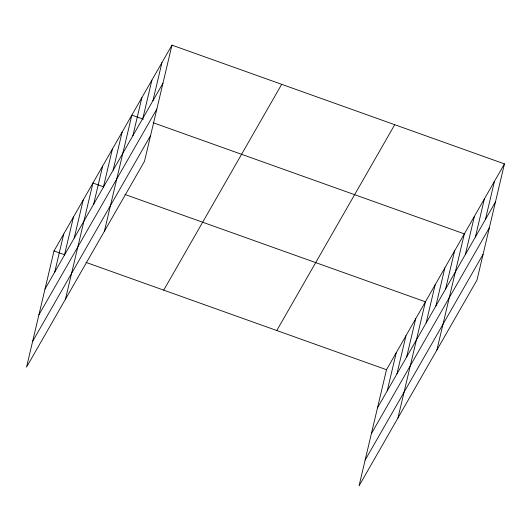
<?xml version="1.0" encoding="UTF-8"?>
<svg xmlns="http://www.w3.org/2000/svg" width="531" height="531" viewBox="0 0 531 531"><rect width="100%" height="100%" fill="white"/><g stroke="black" fill="none" stroke-linecap="round" stroke-linejoin="round"><path stroke-width="0.8" d="M171.958 45.135L54.009 250.957L26.55 367.107L144.498 161.285L171.958 45.135L504.45 163.893L476.991 280.043L359.042 485.865L386.502 369.715L504.45 163.893M54.726 272.098L63.74 233.979M64.457 255.119L73.47 216.993M74.187 238.134L83.201 200.014M65.472 299.185L92.932 183.036L103.598 186.846M93.648 204.176L102.662 166.057M103.379 187.191L112.393 149.072M113.11 170.212L122.123 132.093M104.395 231.264L131.854 115.114L143.284 119.196M132.869 135.737L141.883 97.618M142.892 118.24L151.906 80.121M152.921 100.744L161.935 62.625M387.218 390.856L396.232 352.737M396.949 373.877L405.963 335.758M406.68 356.892L415.693 318.773M397.965 417.943L425.424 301.794L124.931 194.465M426.141 322.934L435.154 284.815M435.871 305.956L444.885 267.83M445.602 288.97L454.616 250.851M436.887 350.022L464.346 233.872L153.187 122.734M465.362 254.495L474.375 216.376M475.384 236.999L484.398 198.879M485.414 219.509L494.427 181.383M44.996 289.076L162.944 83.254M38.909 314.83L156.857 109.001M32.637 341.36L150.585 135.531M163.727 290.145L281.682 84.323M276.777 330.528L394.725 124.699M377.488 407.835L495.436 202.012M371.401 433.588L489.35 227.759M365.129 460.118L483.077 254.289M54.009 250.957L64.676 254.767M86.009 262.387L386.502 369.715"/></g></svg>
